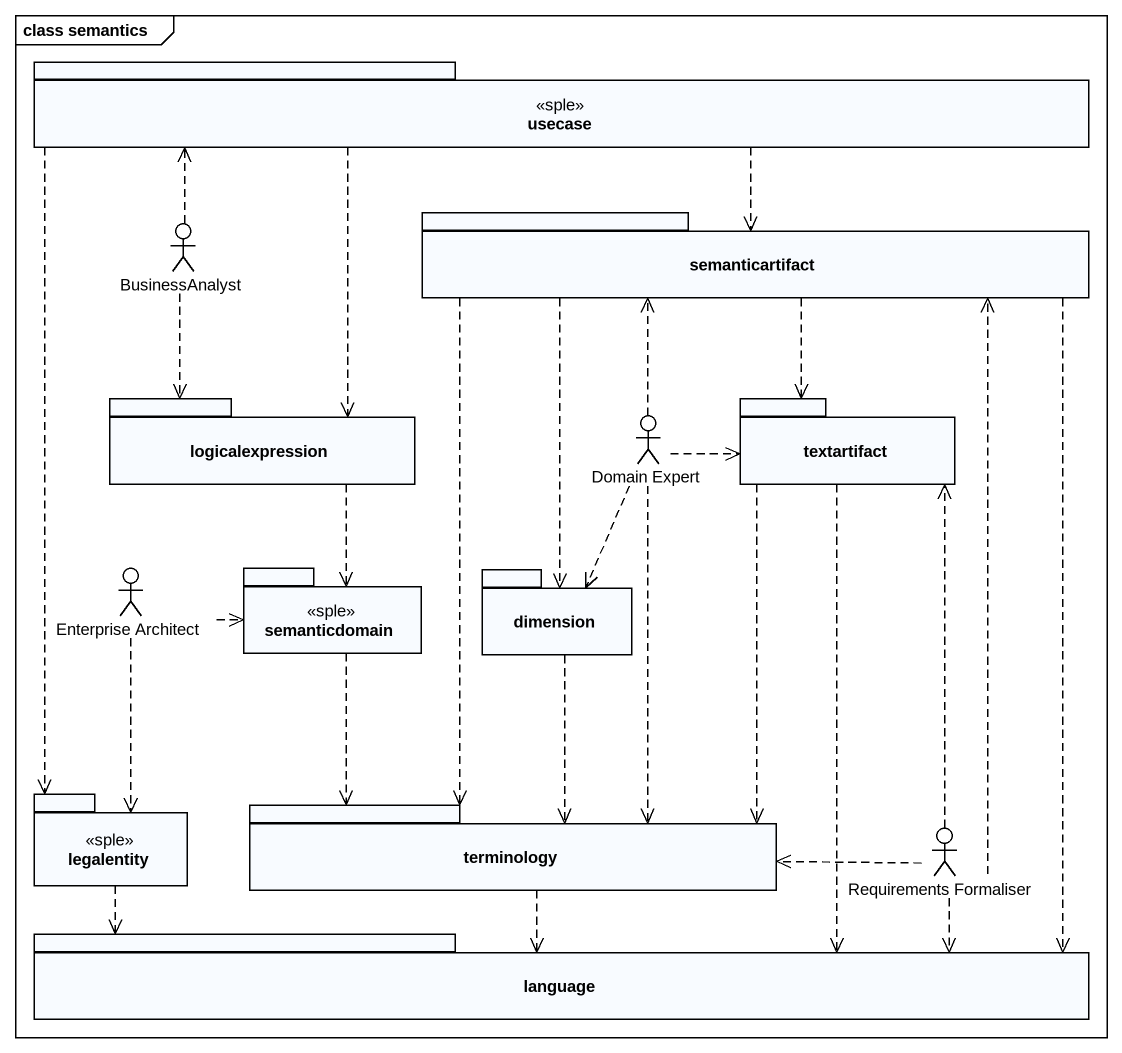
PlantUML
@startuml
mainframe class semantics
package "usecase" as usecase_ <<sple>> {
}
actor BusinessAnalyst
package semanticartifact {
}
package logicalexpression {
}
actor "Domain Expert" as Domain_Expert
package textartifact {
}
actor "Enterprise Architect" as Enterprise_Architect
package semanticdomain <<sple>> {
}
package dimension {
}
package legalentity <<sple>> {
}
package terminology {
}
actor "Requirements Formaliser" as Requirements_Formaliser
package language {
}
usecase_ ..> semanticartifact
usecase_ ..> logicalexpression
usecase_ ..> legalentity
BusinessAnalyst .right.> usecase_
BusinessAnalyst ..> logicalexpression
semanticartifact ..> textartifact
semanticartifact ..> dimension
semanticartifact ..> terminology
semanticartifact ..> language
logicalexpression ..> semanticdomain
Domain_Expert .up.> semanticartifact
Domain_Expert .right.> textartifact
Domain_Expert ..> dimension
Domain_Expert ..> terminology
textartifact ..> terminology
textartifact ..> language
Enterprise_Architect .right.> semanticdomain
Enterprise_Architect ..> legalentity
semanticdomain ..> terminology
dimension ..> terminology
legalentity .right.> language
terminology ..> language
Requirements_Formaliser .up.> semanticartifact
Requirements_Formaliser .up.> textartifact
Requirements_Formaliser .left.> terminology
Requirements_Formaliser .left.> language
@enduml
